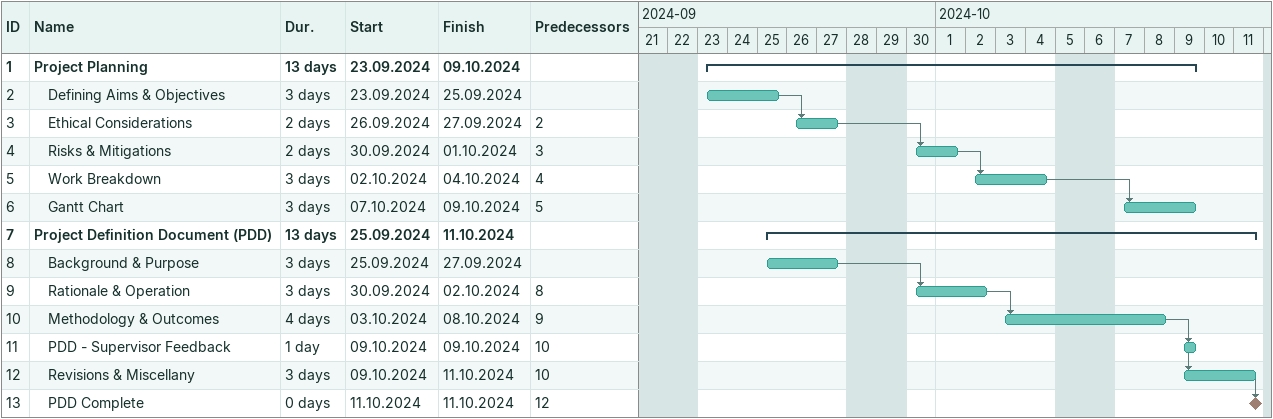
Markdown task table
| ID | Level | Task | Duration | Start | Finish | Predecessors |
|---|---|---|---|---|---|---|
| 1 | 1 | **Project Planning** | 13d | 2024-09-23 | 2024-10-09 |  |
| 2 | 2 | Defining Aims & Objectives | 3d | 2024-09-23 | 2024-09-25 |  |
| 3 | 2 | Ethical Considerations | 2d | 2024-09-26 | 2024-09-27 | 2 |
| 4 | 2 | Risks & Mitigations | 2d | 2024-09-30 | 2024-10-01 | 3 |
| 5 | 2 | Work Breakdown | 3d | 2024-10-02 | 2024-10-04 | 4 |
| 6 | 2 | Gantt Chart | 3d | 2024-10-07 | 2024-10-09 | 5 |
| 7 | 1 | **Project Definition Document (PDD)** | 13d | 2024-09-25 | 2024-10-11 |  |
| 8 | 2 | Background & Purpose | 3d | 2024-09-25 | 2024-09-27 |  |
| 9 | 2 | Rationale & Operation | 3d | 2024-09-30 | 2024-10-02 | 8 |
| 10 | 2 | Methodology & Outcomes | 4d | 2024-10-03 | 2024-10-08 | 9 |
| 11 | 2 | PDD - Supervisor Feedback | 1d | 2024-10-09 | 2024-10-09 | 10 |
| 12 | 2 | Revisions & Miscellany | 3d | 2024-10-09 | 2024-10-11 | 10 |
| 13 | 2 | PDD Complete | 0d | 2024-10-11 | 2024-10-11 | 12 |
